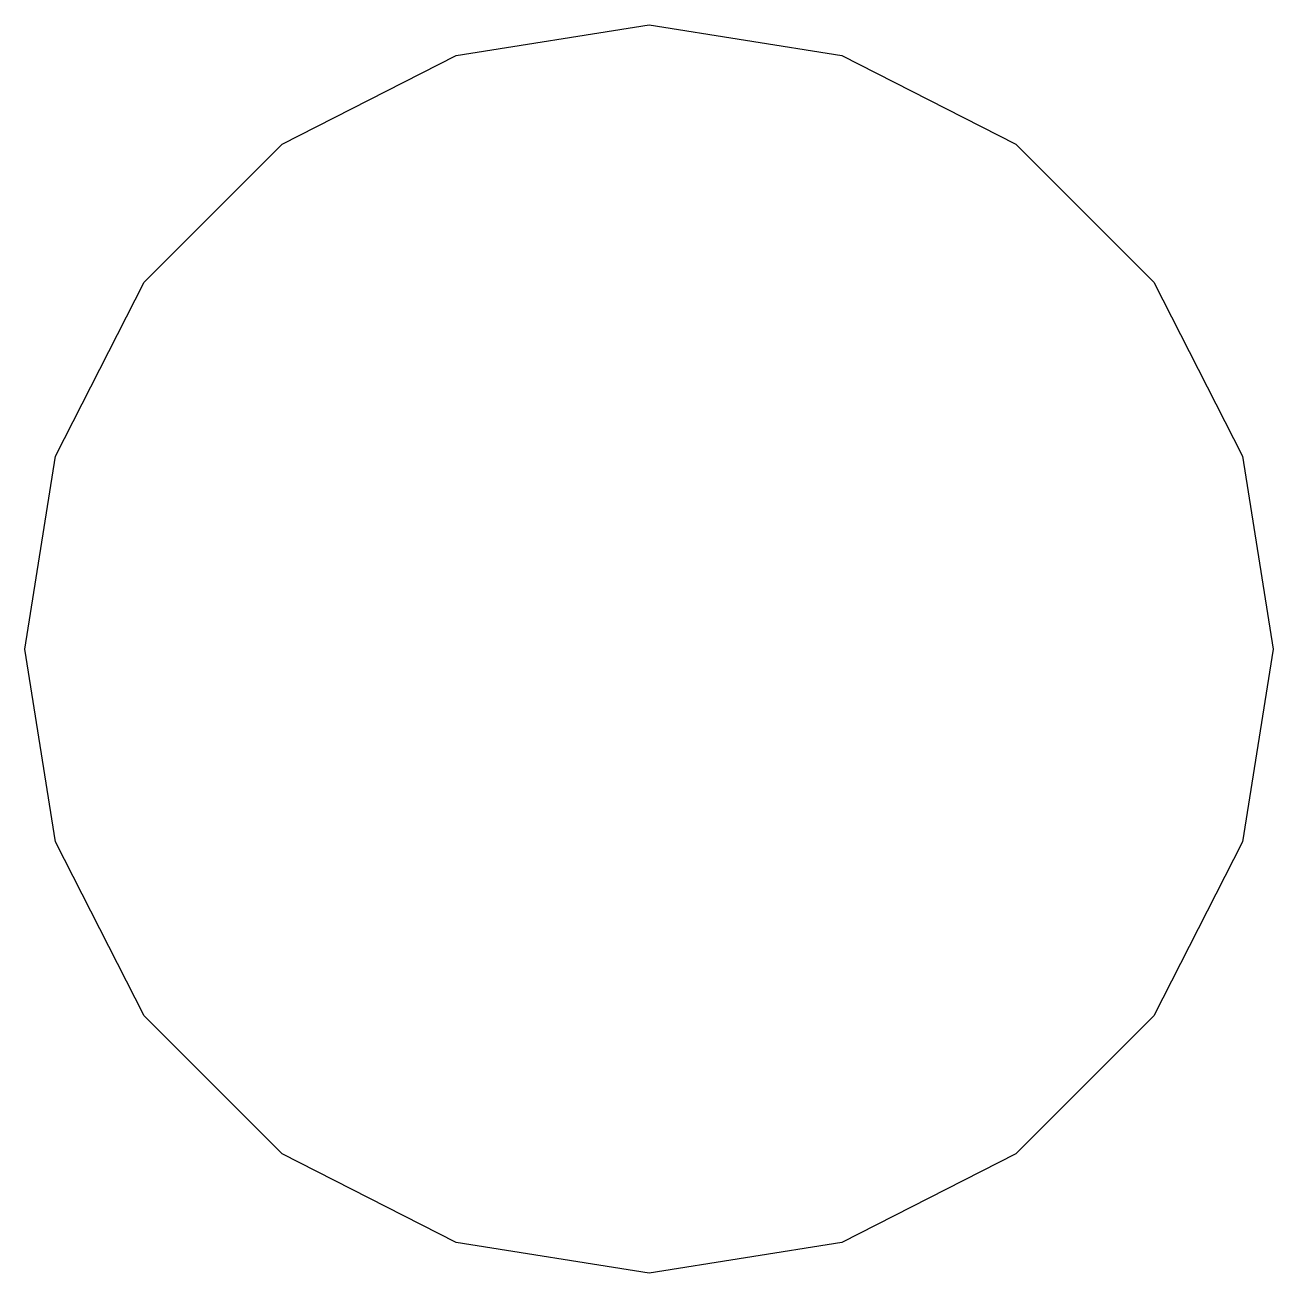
# Model space of a CAD drawing. Header units: metres. Extents: x -120 to 120, y -120 to 120.
# Drawn here: x -2.6 to 2.6, y -2.6 to 2.6 of the extents above; entities that cross this region are included whole.
import ezdxf

# ---------------------------------------------------------------- set-up
doc = ezdxf.new("R2010")
doc.units = ezdxf.units.M

msp = doc.modelspace()

# ---------------------------------------------------------------- linework, layer by layer
for p, q in [((-0.80344, 2.47275), (0, 2.6)), ((0, 2.6), (0.80344, 2.47275)), ((-1.52824, 2.10344), (-0.80344, 2.47275)), ((0.80344, 2.47275), (1.52824, 2.10344)), ((-2.10344, 1.52824), (-1.52824, 2.10344)), ((1.52824, 2.10344), (2.10344, 1.52824)), ((-2.47275, 0.80344), (-2.10344, 1.52824)), ((2.10344, 1.52824), (2.47275, 0.80344)), ((-2.6, 0), (-2.47275, 0.80344)), ((2.47275, 0.80344), (2.6, 0)), ((-2.47275, -0.80344), (-2.6, 0)), ((2.6, 0), (2.47275, -0.80344)), ((-2.10344, -1.52824), (-2.47275, -0.80344)), ((2.47275, -0.80344), (2.10344, -1.52824)), ((-1.52824, -2.10344), (-2.10344, -1.52824)), ((2.10344, -1.52824), (1.52824, -2.10344)), ((-0.80344, -2.47275), (-1.52824, -2.10344)), ((1.52824, -2.10344), (0.80344, -2.47275)), ((0, -2.6), (-0.80344, -2.47275)), ((0.80344, -2.47275), (0, -2.6))]:
    msp.add_line(p, q)

doc.saveas('drawing.dxf')
